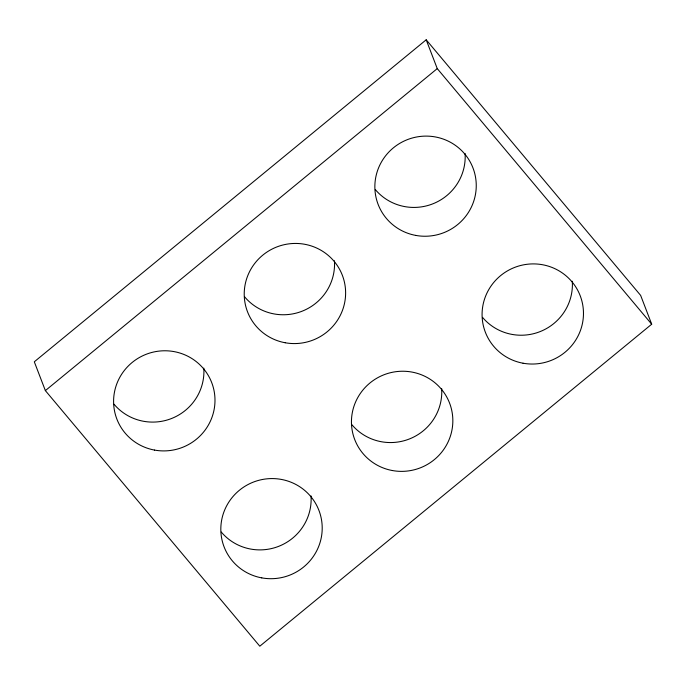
<?xml version="1.0" encoding="UTF-8"?>
<svg xmlns="http://www.w3.org/2000/svg" width="686" height="686" viewBox="0 0 686 686"><rect width="100%" height="100%" fill="white"/><g stroke="black" fill="none" stroke-linecap="round" stroke-linejoin="round"><path stroke-width="1.03" d="M426.195 39.797L34.3 361.796L45.362 390.608L259.805 646.203L651.7 324.204L640.638 295.392L426.195 39.797L437.256 68.609L651.7 324.204M45.362 390.608L437.256 68.609M572.296 281.234A50.807 49.958 -21 0 1 540.388 331.492A50.807 49.958 -21 0 1 482.524 317.361M465.082 153.441A50.807 49.958 -21 0 1 433.166 203.699A50.807 49.958 -21 0 1 375.302 189.559M334.442 260.774A50.807 49.958 -21 0 1 302.535 311.032A50.807 49.958 -21 0 1 244.67 296.892M203.811 368.108A50.807 49.958 -21 0 1 171.903 418.366A50.807 49.958 -21 0 1 114.039 404.226M311.032 495.909A50.807 49.958 -21 0 1 279.116 546.167A50.807 49.958 -21 0 1 221.261 532.027M441.664 388.568A50.807 49.958 -21 0 1 409.756 438.826A50.807 49.958 -21 0 1 351.892 424.694M415.81 235.418A50.807 49.958 -21 0 0 473.512 169.399A50.807 49.958 -21 0 0 387.333 153.707A50.807 49.958 -21 0 0 415.81 235.418M154.547 450.085A50.807 49.958 -21 0 0 212.248 384.066A50.807 49.958 -21 0 0 126.07 368.373A50.807 49.958 -21 0 0 154.547 450.085M392.401 470.545A50.807 49.958 -21 0 0 450.102 404.534A50.807 49.958 -21 0 0 363.923 388.833A50.807 49.958 -21 0 0 392.401 470.545M261.769 577.878A50.807 49.958 -21 0 0 319.47 511.867A50.807 49.958 -21 0 0 233.291 496.175A50.807 49.958 -21 0 0 261.769 577.878M523.032 363.211A50.807 49.958 -21 0 0 580.733 297.201A50.807 49.958 -21 0 0 494.555 281.5A50.807 49.958 -21 0 0 523.032 363.211M285.179 342.751A50.807 49.958 -21 0 0 342.88 276.732A50.807 49.958 -21 0 0 256.701 261.04A50.807 49.958 -21 0 0 285.179 342.751"/></g></svg>
